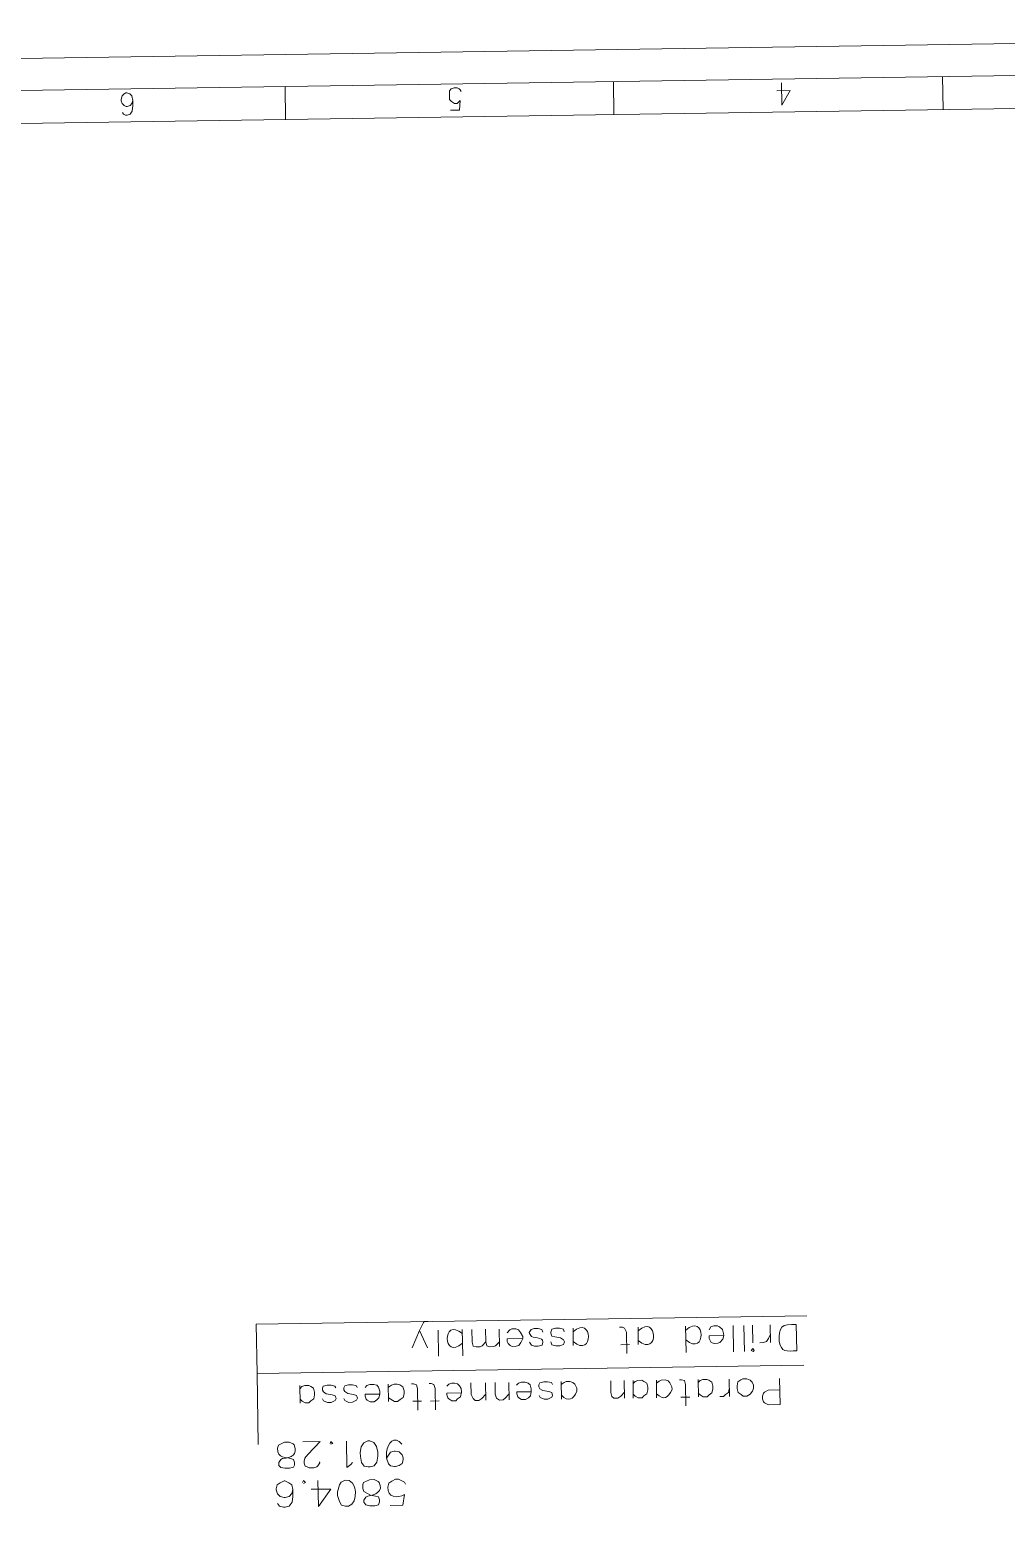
# Model space of a CAD drawing. Header units: millimetres. Extents: x -48 to 5523, y -114 to 5147.
# Drawn here: x -37.832 to -36.994, y -112.184 to -110.909 of the extents above; entities that cross this region are included whole.
import ezdxf

# ---------------------------------------------------------------- set-up
doc = ezdxf.new("R2010")
doc.units = ezdxf.units.MM
doc.layers.add('PDF_Geometry', color=7, linetype='Continuous')

msp = doc.modelspace()

# ---------------------------------------------------------------- linework, layer by layer
at = {"layer": 'PDF_Geometry', "lineweight": 13}
for points in [[(-47.5984, -114.4313), (-47.6491, -111.0825), (-36.2071, -110.9093), (-36.1564, -114.258)], [(-47.5713, -114.4034), (-47.6212, -111.1096), (-36.2909, -110.938), (-36.241, -114.2318)], [(-47.5434, -114.3747), (-47.5925, -111.1375), (-36.3188, -110.9668), (-36.2697, -114.2039)], [(-37.2109, -112.0429), (-37.2118, -112.0413), (-37.2134, -112.043), (-37.2117, -112.0438)], [(-37.5403, -112.1429), (-37.5369, -112.142), (-37.5345, -112.1387), (-37.5337, -112.1336), (-37.5338, -112.1303), (-37.5347, -112.1253), (-37.5372, -112.122), (-37.5406, -112.1204), (-37.5423, -112.1204), (-37.5456, -112.1222), (-37.548, -112.1255), (-37.5488, -112.1305), (-37.5487, -112.1339), (-37.5478, -112.1389), (-37.5453, -112.1422), (-37.5419, -112.1429)]]:
    msp.add_lwpolyline(points, close=True, dxfattribs=at)
for points in [[(-37.6128, -110.9864), (-37.6132, -110.9581)], [(-37.4712, -110.9784), (-37.4637, -110.9783), (-37.463, -110.9699), (-37.4638, -110.9708), (-37.4655, -110.9725), (-37.468, -110.9725), (-37.4705, -110.9709), (-37.4722, -110.9692), (-37.4723, -110.9617), (-37.4707, -110.9601), (-37.4682, -110.9592), (-37.4657, -110.9591), (-37.464, -110.96), (-37.4631, -110.9608), (-37.4623, -110.9624)], [(-37.3311, -110.9821), (-37.3316, -110.9538)], [(-37.1874, -110.9549), (-37.1871, -110.9741), (-37.1798, -110.9615), (-37.1914, -110.9617)], [(-37.0487, -110.9778), (-37.0491, -110.9495)], [(-37.7529, -110.9802), (-37.752, -110.9818), (-37.7503, -110.9826), (-37.7487, -110.9826), (-37.7462, -110.9817), (-37.7446, -110.9792), (-37.7438, -110.9742), (-37.7439, -110.97), (-37.7448, -110.9659), (-37.7465, -110.9642), (-37.749, -110.9634), (-37.7498, -110.9635), (-37.7515, -110.9643), (-37.7531, -110.966), (-37.7539, -110.9693), (-37.7539, -110.9702), (-37.753, -110.9727), (-37.7513, -110.9743), (-37.7496, -110.9751), (-37.7488, -110.9751), (-37.7463, -110.9742), (-37.7447, -110.9725), (-37.7439, -110.97)], [(-37.6373, -112.0627), (-37.638, -112.0202), (-37.1655, -112.0131)], [(-37.4979, -112.0256), (-37.4946, -112.0189), (-37.4938, -112.018), (-37.4905, -112.018)], [(-37.491, -112.0405), (-37.4979, -112.0256), (-37.5043, -112.0407)], [(-37.482, -112.0254), (-37.4817, -112.0478)], [(-37.4612, -112.025), (-37.4609, -112.0475)], [(-37.441, -112.0356), (-37.4443, -112.0389), (-37.446, -112.0398), (-37.4493, -112.0399), (-37.4518, -112.0391), (-37.4527, -112.0357), (-37.4529, -112.0249)], [(-37.4294, -112.0354), (-37.4327, -112.0388), (-37.4343, -112.0396), (-37.4376, -112.0397), (-37.4402, -112.0389), (-37.441, -112.0356), (-37.4412, -112.0247)], [(-37.4295, -112.0246), (-37.4293, -112.0396)], [(-37.4094, -112.0326), (-37.4227, -112.0328), (-37.4227, -112.0353), (-37.4218, -112.0369), (-37.4202, -112.0386), (-37.4185, -112.0394), (-37.4151, -112.0393), (-37.4127, -112.0385), (-37.411, -112.0359), (-37.4094, -112.0326), (-37.4094, -112.0309), (-37.4112, -112.0276), (-37.4129, -112.0251), (-37.4154, -112.0243), (-37.4187, -112.0244), (-37.4204, -112.0253), (-37.4228, -112.0278)], [(-37.4019, -112.0308), (-37.4036, -112.0283), (-37.4037, -112.0275), (-37.402, -112.025), (-37.3995, -112.0241), (-37.3962, -112.0241), (-37.3929, -112.0248), (-37.392, -112.0273)], [(-37.3852, -112.0356), (-37.3843, -112.038), (-37.381, -112.0388), (-37.3776, -112.0388), (-37.3743, -112.0379), (-37.3735, -112.0354), (-37.3744, -112.0337), (-37.3769, -112.0321), (-37.3819, -112.0313), (-37.3844, -112.0305), (-37.3853, -112.0281), (-37.3853, -112.0272), (-37.3845, -112.0247), (-37.3812, -112.0238), (-37.3779, -112.0238), (-37.3745, -112.0246), (-37.3737, -112.027)], [(-37.366, -112.0386), (-37.3662, -112.0236)], [(-37.32, -112.0454), (-37.3203, -112.0271), (-37.322, -112.0238), (-37.3237, -112.023), (-37.3262, -112.023)], [(-37.3102, -112.0378), (-37.3104, -112.0228)], [(-37.2692, -112.0446), (-37.2696, -112.0221)], [(-37.2369, -112.03), (-37.2494, -112.0302), (-37.2494, -112.0327), (-37.2485, -112.0343), (-37.2477, -112.036), (-37.2452, -112.0368), (-37.2418, -112.0367), (-37.2402, -112.0359), (-37.2377, -112.0333), (-37.2369, -112.03), (-37.237, -112.0283), (-37.2378, -112.025), (-37.2404, -112.0225), (-37.2421, -112.0217), (-37.2454, -112.0218), (-37.2479, -112.0226), (-37.2495, -112.0252)], [(-37.2287, -112.0215), (-37.2284, -112.044)], [(-37.2196, -112.0214), (-37.2192, -112.0439)], [(-37.2118, -112.0363), (-37.2121, -112.0213)], [(-37.1969, -112.0294), (-37.1986, -112.0327), (-37.2002, -112.0353), (-37.2027, -112.0361), (-37.206, -112.0362)], [(-37.1971, -112.021), (-37.1968, -112.036)], [(-37.1746, -112.0207), (-37.1742, -112.0432)], [(-37.4035, -112.0358), (-37.4018, -112.0383), (-37.3993, -112.0391), (-37.396, -112.0391), (-37.3927, -112.0382)], [(-37.3177, -112.0379), (-37.3252, -112.038)], [(-37.6364, -112.1235), (-37.6373, -112.0627), (-37.1682, -112.0556)], [(-37.4413, -112.0706), (-37.4411, -112.0856)], [(-37.4212, -112.0803), (-37.4245, -112.0837), (-37.4261, -112.0853), (-37.4294, -112.0854), (-37.432, -112.0838), (-37.4329, -112.0804), (-37.433, -112.0704)], [(-37.4213, -112.0703), (-37.4211, -112.0853)], [(-37.4021, -112.0783), (-37.4145, -112.0785), (-37.4145, -112.0802), (-37.4137, -112.0827), (-37.4128, -112.0835), (-37.4103, -112.0851), (-37.4069, -112.0851), (-37.4045, -112.0834), (-37.4028, -112.0817), (-37.4021, -112.0783), (-37.4021, -112.0758), (-37.403, -112.0725), (-37.4047, -112.0709), (-37.4072, -112.0701), (-37.4105, -112.0701), (-37.413, -112.071), (-37.4146, -112.0727)], [(-37.3953, -112.0815), (-37.3945, -112.0832), (-37.3911, -112.0848), (-37.3878, -112.0848), (-37.3845, -112.083), (-37.3837, -112.0814), (-37.3845, -112.0789), (-37.3871, -112.0781), (-37.3921, -112.0773), (-37.3946, -112.0757), (-37.3954, -112.074), (-37.3955, -112.0724), (-37.3947, -112.0707), (-37.3913, -112.0698), (-37.388, -112.0698), (-37.3847, -112.0705), (-37.3838, -112.0722)], [(-37.3629, -112.0777), (-37.3629, -112.0752), (-37.3646, -112.0719), (-37.3663, -112.0703), (-37.3688, -112.0695), (-37.3722, -112.0695), (-37.3738, -112.0704), (-37.3763, -112.0721)], [(-37.3761, -112.0846), (-37.3763, -112.0696)], [(-37.322, -112.0788), (-37.3253, -112.0822), (-37.3278, -112.0839), (-37.3311, -112.0839), (-37.3328, -112.0823), (-37.3337, -112.0789), (-37.3339, -112.0689)], [(-37.3222, -112.0688), (-37.322, -112.0838)], [(-37.3145, -112.0837), (-37.3147, -112.0687)], [(-37.3145, -112.0803), (-37.3128, -112.082), (-37.3103, -112.0836), (-37.307, -112.0835), (-37.3053, -112.0818), (-37.3028, -112.0801), (-37.3021, -112.0768), (-37.3021, -112.0743), (-37.303, -112.071), (-37.3055, -112.0694), (-37.3072, -112.0685), (-37.3105, -112.0686), (-37.313, -112.0695), (-37.3146, -112.0712)], [(-37.2812, -112.0765), (-37.2813, -112.074), (-37.283, -112.0707), (-37.2847, -112.069), (-37.2872, -112.0682), (-37.2905, -112.0683), (-37.2922, -112.0691), (-37.2947, -112.0709)], [(-37.2945, -112.0834), (-37.2947, -112.0684)], [(-37.2694, -112.0905), (-37.2696, -112.0721), (-37.2705, -112.0688), (-37.273, -112.068), (-37.2747, -112.0681)], [(-37.2586, -112.0828), (-37.2589, -112.0678)], [(-37.2587, -112.0795), (-37.257, -112.0811), (-37.2545, -112.0827), (-37.2511, -112.0827), (-37.2495, -112.081), (-37.247, -112.0793), (-37.2462, -112.076), (-37.2463, -112.0735), (-37.2472, -112.0701), (-37.2497, -112.0685), (-37.2514, -112.0677), (-37.2547, -112.0677), (-37.2572, -112.0686), (-37.2588, -112.0703)], [(-37.2322, -112.0674), (-37.232, -112.0824)], [(-37.2205, -112.0672), (-37.2222, -112.0681), (-37.2247, -112.0698), (-37.2254, -112.0731), (-37.2254, -112.0756), (-37.2245, -112.079), (-37.222, -112.0806), (-37.2203, -112.0822), (-37.217, -112.0822)], [(-37.1889, -112.0668), (-37.1885, -112.0892), (-37.1985, -112.0894), (-37.2019, -112.0878), (-37.2027, -112.087), (-37.2036, -112.0845), (-37.2036, -112.082), (-37.2028, -112.0795), (-37.202, -112.0786), (-37.1987, -112.0769), (-37.1887, -112.0767)], [(-37.6003, -112.088), (-37.6005, -112.073)], [(-37.6003, -112.0847), (-37.5986, -112.0863), (-37.5961, -112.0879), (-37.5928, -112.0879), (-37.5911, -112.0862), (-37.5886, -112.0845), (-37.5879, -112.0811), (-37.5879, -112.0786), (-37.5888, -112.0753), (-37.5913, -112.0737), (-37.593, -112.0729), (-37.5963, -112.0729), (-37.5988, -112.0738), (-37.6004, -112.0755)], [(-37.5811, -112.0844), (-37.5803, -112.086), (-37.5769, -112.0876), (-37.5736, -112.0876), (-37.5703, -112.0859), (-37.5695, -112.0842), (-37.5704, -112.0817), (-37.5729, -112.0809), (-37.5779, -112.0801), (-37.5804, -112.0785), (-37.5813, -112.0769), (-37.5813, -112.0752), (-37.5805, -112.0735), (-37.5772, -112.0726), (-37.5738, -112.0726), (-37.5705, -112.0734), (-37.5696, -112.075)], [(-37.5628, -112.0841), (-37.562, -112.0857), (-37.5586, -112.0874), (-37.5553, -112.0873), (-37.552, -112.0856), (-37.5511, -112.0839), (-37.552, -112.0814), (-37.5545, -112.0806), (-37.5595, -112.0799), (-37.5621, -112.0782), (-37.5629, -112.0766), (-37.563, -112.0749), (-37.5621, -112.0732), (-37.5588, -112.0724), (-37.5555, -112.0723), (-37.5521, -112.0731), (-37.5513, -112.0747)], [(-37.532, -112.0803), (-37.5445, -112.0805), (-37.5445, -112.0821), (-37.5436, -112.0846), (-37.5428, -112.0854), (-37.5403, -112.0871), (-37.5369, -112.087), (-37.5345, -112.0853), (-37.5328, -112.0836), (-37.532, -112.0803), (-37.5321, -112.0778), (-37.533, -112.0745), (-37.5346, -112.0728), (-37.5372, -112.072), (-37.5405, -112.0721), (-37.543, -112.0729), (-37.5446, -112.0746)], [(-37.5244, -112.0868), (-37.5247, -112.0718)], [(-37.5245, -112.0835), (-37.5194, -112.0868), (-37.5169, -112.0867), (-37.5145, -112.085), (-37.512, -112.0833), (-37.5112, -112.08), (-37.5112, -112.0775), (-37.5121, -112.0741), (-37.5147, -112.0725), (-37.5172, -112.0717), (-37.5197, -112.0718), (-37.5221, -112.0726), (-37.5246, -112.0743)], [(-37.4993, -112.094), (-37.4996, -112.0756), (-37.5005, -112.0723), (-37.503, -112.0715), (-37.5047, -112.0715)], [(-37.4843, -112.0937), (-37.4846, -112.0754), (-37.4855, -112.0721), (-37.488, -112.0713), (-37.4897, -112.0713)], [(-37.462, -112.0792), (-37.4745, -112.0794), (-37.4745, -112.0811), (-37.4736, -112.0836), (-37.4728, -112.0844), (-37.4703, -112.086), (-37.4669, -112.086), (-37.4653, -112.0843), (-37.4628, -112.0826)], [(-37.4412, -112.0806), (-37.4445, -112.084), (-37.4469, -112.0857), (-37.4503, -112.0857), (-37.452, -112.0841), (-37.4537, -112.0808), (-37.4538, -112.0708)], [(-37.2661, -112.0829), (-37.2736, -112.083)], [(-37.2321, -112.0757), (-37.2329, -112.0791), (-37.2353, -112.0808), (-37.237, -112.0825), (-37.2403, -112.0825)], [(-37.4961, -112.0864), (-37.5036, -112.0865)], [(-37.4811, -112.0862), (-37.4886, -112.0863)], [(-37.6197, -112.1266), (-37.6189, -112.1241), (-37.6172, -112.1232), (-37.6139, -112.1215), (-37.6098, -112.1215), (-37.6064, -112.1231), (-37.6055, -112.1239)], [(-37.5837, -112.1386), (-37.5836, -112.1394), (-37.5853, -112.1419), (-37.5861, -112.1428), (-37.5886, -112.1436), (-37.5927, -112.1437), (-37.5944, -112.1429), (-37.5961, -112.1421), (-37.597, -112.1396), (-37.597, -112.1379), (-37.5962, -112.1354), (-37.5938, -112.1321), (-37.5831, -112.1211), (-37.5981, -112.1213)], [(-37.5739, -112.1234), (-37.5722, -112.1226), (-37.5739, -112.1209), (-37.5747, -112.1226)], [(-37.5553, -112.139), (-37.557, -112.1407), (-37.5603, -112.1432), (-37.5606, -112.1207)], [(-37.5262, -112.1352), (-37.5229, -112.1302), (-37.5196, -112.1293), (-37.5188, -112.1293), (-37.5154, -112.13), (-37.5129, -112.1325), (-37.512, -112.135), (-37.512, -112.1367), (-37.5128, -112.14), (-37.5153, -112.1417), (-37.5186, -112.1426), (-37.5194, -112.1426), (-37.5228, -112.1418), (-37.5245, -112.1402), (-37.5262, -112.1352), (-37.5263, -112.1302)], [(-37.6154, -112.1357), (-37.617, -112.1366), (-37.6187, -112.1391), (-37.6186, -112.1416), (-37.6169, -112.1432), (-37.6136, -112.144), (-37.6094, -112.144), (-37.6061, -112.1431), (-37.6053, -112.1414), (-37.6053, -112.1389), (-37.6062, -112.1364)], [(-37.6198, -112.1741), (-37.6181, -112.1766), (-37.6147, -112.1774), (-37.6131, -112.1774), (-37.6098, -112.1765), (-37.6073, -112.1731), (-37.6065, -112.1681), (-37.6066, -112.1623), (-37.6075, -112.1581), (-37.6101, -112.1565), (-37.6134, -112.1549), (-37.6142, -112.1549), (-37.6176, -112.1566), (-37.62, -112.1583), (-37.6208, -112.1616), (-37.6208, -112.1625), (-37.6199, -112.1658), (-37.6174, -112.1683), (-37.614, -112.169), (-37.6132, -112.169), (-37.6099, -112.1681), (-37.6074, -112.1656), (-37.6066, -112.1623)], [(-37.5975, -112.1571), (-37.5959, -112.1563), (-37.5976, -112.1546), (-37.5984, -112.1563)], [(-37.5851, -112.1544), (-37.5847, -112.1769), (-37.5741, -112.1618), (-37.5908, -112.162)], [(-37.5618, -112.1541), (-37.5651, -112.1558), (-37.5667, -112.1583), (-37.5683, -112.1642), (-37.5682, -112.1675), (-37.5665, -112.1725), (-37.5648, -112.1758), (-37.5614, -112.1766), (-37.5589, -112.1765)], [(-37.5424, -112.1679), (-37.544, -112.1688), (-37.5457, -112.1713), (-37.5456, -112.173), (-37.5439, -112.1755), (-37.5406, -112.1763), (-37.5364, -112.1762), (-37.5331, -112.1753), (-37.5323, -112.1728), (-37.5323, -112.1711), (-37.5332, -112.1686), (-37.5357, -112.1678), (-37.5399, -112.1671), (-37.5432, -112.1655), (-37.5458, -112.1638), (-37.5466, -112.1613), (-37.5467, -112.158), (-37.5459, -112.1563), (-37.5409, -112.1538), (-37.5368, -112.1537), (-37.5334, -112.1553), (-37.5326, -112.1561)], [(-37.525, -112.1602), (-37.5242, -112.1568), (-37.5217, -112.1551), (-37.5184, -112.1534), (-37.5159, -112.1534), (-37.5109, -112.1558), (-37.51, -112.1575)], [(-37.5231, -112.176), (-37.5123, -112.1758), (-37.5107, -112.1666)]]:
    msp.add_lwpolyline(points, dxfattribs=at)
for points in [[(-37.461, -112.0367), (-37.4783, -112.0521), (-37.4789, -112.0135), (-37.4611, -112.0284)], [(-37.366, -112.0353), (-37.3483, -112.0501), (-37.3489, -112.0116), (-37.3662, -112.0269)], [(-37.3102, -112.0344), (-37.2924, -112.0493), (-37.293, -112.0107), (-37.3103, -112.0261)], [(-37.2694, -112.0338), (-37.2516, -112.0486), (-37.2522, -112.0101), (-37.2695, -112.0255)], [(-37.1893, -112.0351), (-37.1902, -112.0231), (-37.1869, -112.0195), (-37.1746, -112.0207)], [(-37.3927, -112.0382), (-37.3895, -112.0307), (-37.3985, -112.0329), (-37.4019, -112.0308)], [(-37.1742, -112.0432), (-37.1829, -112.0434), (-37.1875, -112.0447), (-37.1893, -112.0351)], [(-37.4628, -112.0826), (-37.4585, -112.0711), (-37.4702, -112.0678), (-37.4746, -112.0736)], [(-37.217, -112.0822), (-37.2078, -112.0779), (-37.2101, -112.0657), (-37.2205, -112.0672)], [(-37.3762, -112.0813), (-37.3699, -112.0871), (-37.3664, -112.0853), (-37.3629, -112.0777)], [(-37.2945, -112.08), (-37.2883, -112.0858), (-37.2848, -112.0841), (-37.2812, -112.0765)], [(-37.5263, -112.1302), (-37.5248, -112.122), (-37.52, -112.1156), (-37.513, -112.1233)], [(-37.6062, -112.1364), (-37.6126, -112.1337), (-37.62, -112.1367), (-37.6197, -112.1266)], [(-37.6055, -112.1239), (-37.6022, -112.1327), (-37.608, -112.1347), (-37.6154, -112.1357)], [(-37.5589, -112.1765), (-37.55, -112.1746), (-37.551, -112.1525), (-37.5618, -112.1541)], [(-37.5326, -112.1561), (-37.5284, -112.1637), (-37.5362, -112.1671), (-37.5424, -112.1679)], [(-37.5107, -112.1666), (-37.5167, -112.1701), (-37.5258, -112.169), (-37.525, -112.1602)]]:
    msp.add_open_spline(points, degree=3, dxfattribs=at)

doc.saveas('drawing.dxf')
